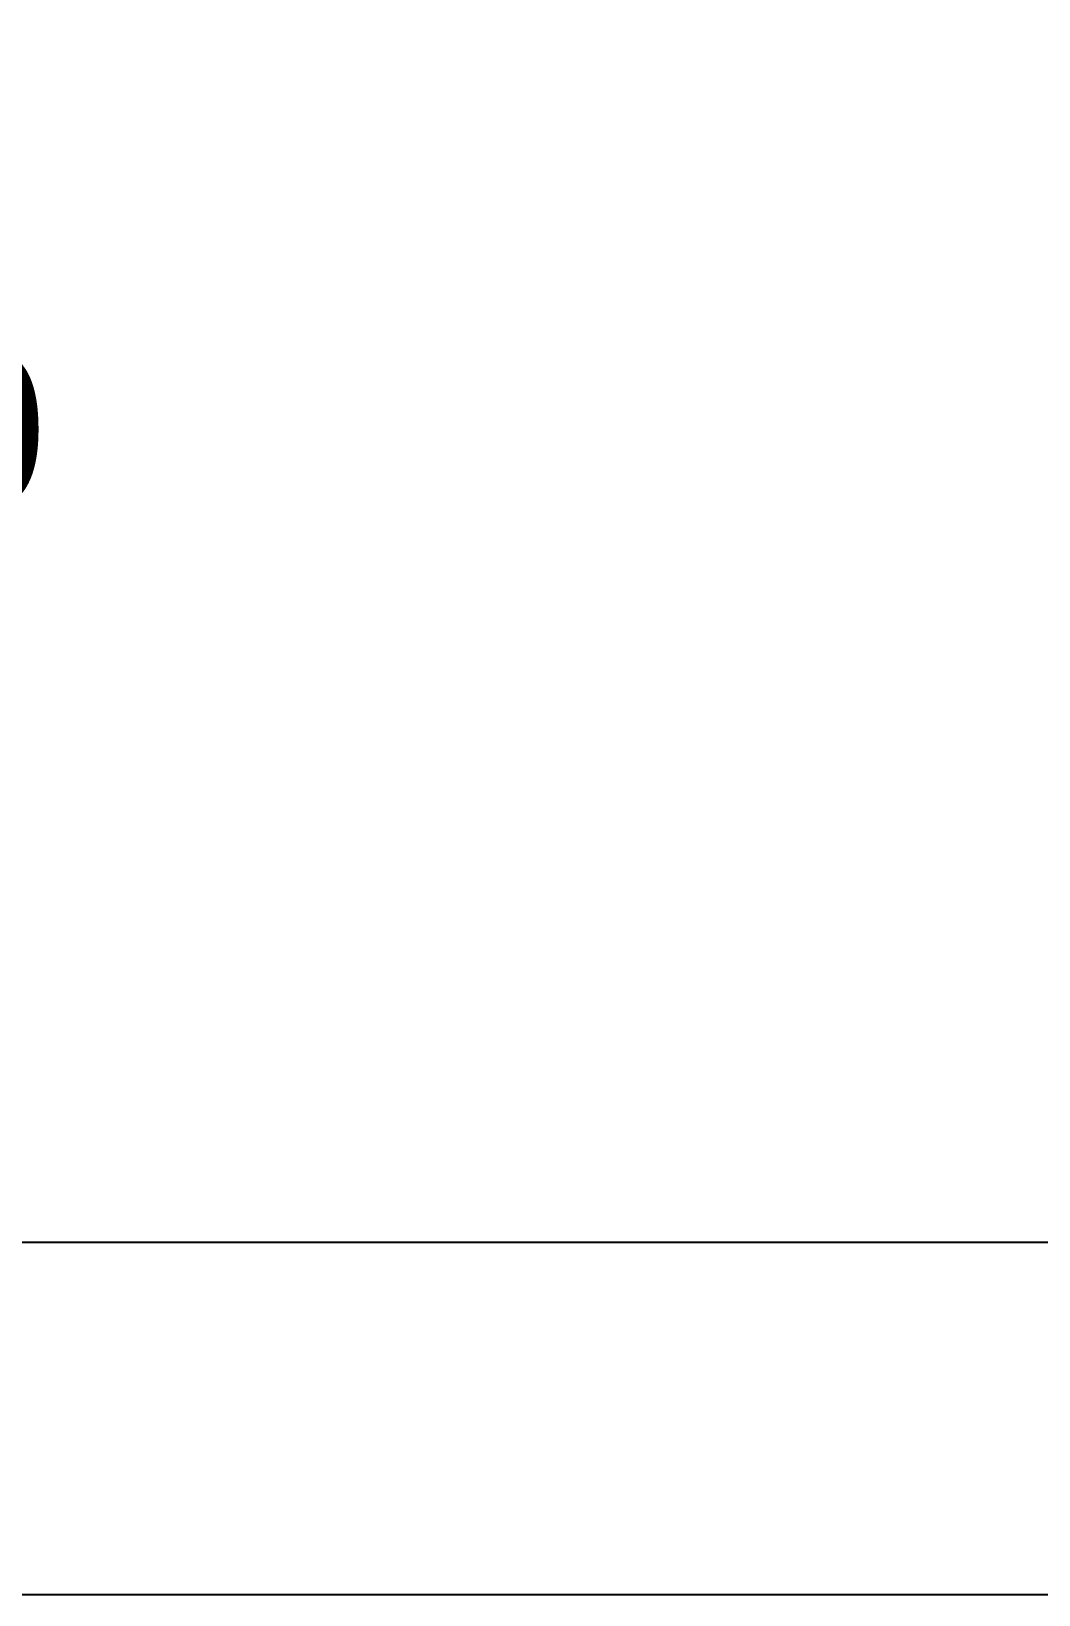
# Paper-space layout 'ldTemplatePARS001R3OrderA3BWPP03 (2)' of a CAD drawing. Header units: millimetres. Extents: x 302 to 722, y -383 to -86.
# Drawn here: x 625.26 to 639.55, y -383 to -360.83 of the extents above; entities that cross this region are included whole.
import ezdxf

# ---------------------------------------------------------------- set-up
doc = ezdxf.new("R2010")
doc.units = ezdxf.units.MM
for name, color, linetype in [('CDO_ALL_DWG_FRAME', 7, 'Continuous'), ('DXF', 7, 'Continuous'), ('DXF_FETT', 7, 'Continuous')]:
    doc.layers.add(name, color=color, linetype=linetype)
doc.layers.add('LDShaft-AM_6', color=2, linetype='Continuous', lineweight=35)
doc.styles.add('CONVERTER_1', font='arial.ttf', dxfattribs={"height": 0.2})

# ---------------------------------------------------------------- blocks, each defined once
blk = doc.blocks.new('LD_20150423125456_00000094')
at = {"layer": 'CDO_ALL_DWG_FRAME', "insert": (0, 24.295), "char_height": 2.2, "width": 134.54363, "attachment_point": 1, "style": 'CONVERTER_1'}
blk.add_mtext('Schindler PAR\\P1 rue Dewoitine\\P78141 VELIZY VILLACOUBLAY CEDEX\\P\\PTel. 01 30 70 70 70\\PFax ', dxfattribs=at)

psp = doc.layouts.new('ldTemplatePARS001R3OrderA3BWPP03 (2)')

# ---------------------------------------------------------------- linework, layer by layer
at = {"layer": 'DXF'}
psp.add_line((722, -383), (302, -383), dxfattribs=at)
at = {"layer": 'DXF_FETT'}
psp.add_line((311.65, -378), (717, -378), dxfattribs=at)

# ---------------------------------------------------------------- block references
at = {"layer": 'LDShaft-AM_6'}
psp.add_blockref('LD_20150423125456_00000094', (599, -375), dxfattribs=at)

doc.saveas('drawing.dxf')
